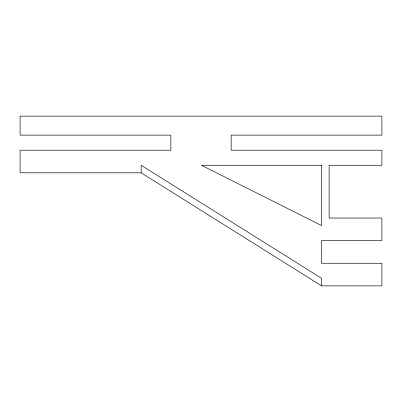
<?xml version="1.0" encoding="UTF-8"?>
<svg xmlns="http://www.w3.org/2000/svg" width="402" height="402" viewBox="0 0 402 402"><rect width="100%" height="100%" fill="white"/><g stroke="black" fill="none" stroke-linecap="round" stroke-linejoin="round"><path stroke-width="0.6" d="M141.147 172.81L20.1 172.81L20.1 150.197L170.85 150.197L170.85 135.122L20.1 135.122L20.1 116.128L381.9 116.128L381.9 135.122L231.15 135.122L231.15 150.197L381.9 150.197L381.9 165.272L329.137 165.272L329.137 218.035L381.9 218.035L381.9 240.647L321.6 240.647L321.6 263.26L381.9 263.26L381.9 285.872L321.6 285.872L141.147 172.81L141.147 165.272L321.6 278.335L321.6 285.872M321.6 165.272L201.447 165.272L321.6 225.572L321.6 165.272"/></g></svg>
